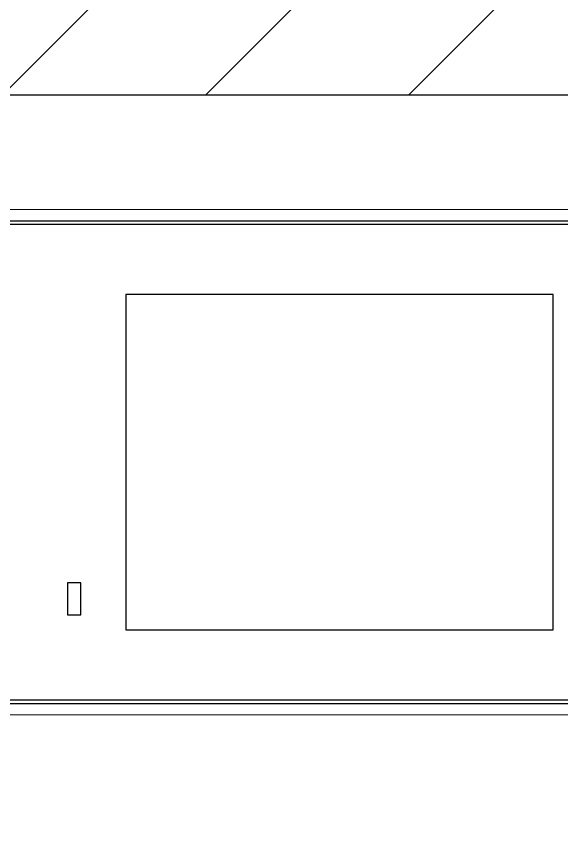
# Model space of a CAD drawing. Header units: millimetres. Extents: x -406921 to 13185, y -22195 to 9270.
# Drawn here: x 9645.8 to 9883.2, y 4104.6 to 4460.4 of the extents above; entities that cross this region are included whole.
import ezdxf

# ---------------------------------------------------------------- set-up
doc = ezdxf.new("R2010")
doc.units = ezdxf.units.MM
doc.header["$MEASUREMENT"] = 0
doc.layers.get('0').update_dxf_attribs({"lineweight": 25})
doc.layers.add('D', color=3, linetype='Continuous', lineweight=13)

msp = doc.modelspace()

# ---------------------------------------------------------------- hatches: boundary and pattern name
at = {"layer": 'D'}
h = msp.add_hatch(dxfattribs=at)
h.set_pattern_fill('ANSI31', color=256, scale=500, style=0)
h.set_pattern_definition([(45, (223609.99, 23058.05), (-44.194174, 44.194174), [])])
h.paths.add_polyline_path([(10010.99, 4426.28), (10010.99, 3796.28), (10010.99, 3366.28), (10010.99, 2746.28), (9985.99, 2746.28), (9985.99, 2736.28), (9976.382, 2736.28), (9976.382, 2728.28), (10010.49, 2728.28), (10010.49, 2725.28), (10141.775, 2725.28), (10141.775, 4512.215), (10810.99, 4512.215), (10810.99, 5425.28), (8410.99, 5425.28), (8410.99, 4512.215), (9080.206, 4512.215), (9080.206, 2725.28), (9211.49, 2725.28), (9211.49, 2728.28), (9245.598, 2728.28), (9245.598, 2736.28), (9235.99, 2736.28), (9235.99, 2746.28), (9210.99, 2746.28), (9210.99, 3366.28), (9210.99, 3796.28), (9210.99, 4426.28)])

# ---------------------------------------------------------------- linework, layer by layer
msp.add_line((9210.99, 4426.28), (10010.99, 4426.28))
at = {"lineweight": 5}
msp.add_lwpolyline([(9235.99, 4156.28), (9985.99, 4156.28), (9985.99, 4376.28), (9235.99, 4376.28), (9235.99, 4156.28)], close=True, dxfattribs=at)
for points in [[(9240.99, 4161.28), (9980.99, 4161.28), (9980.99, 4371.28), (9240.99, 4371.28)], [(9242.49, 4162.78), (9979.49, 4162.78), (9979.49, 4369.78), (9242.49, 4369.78)], [(9693.49, 4193.28), (9879.49, 4193.28), (9879.49, 4339.28), (9693.49, 4339.28)], [(9668.14, 4199.78), (9673.84, 4199.78), (9673.84, 4213.78), (9668.14, 4213.78)]]:
    msp.add_lwpolyline(points, close=True)

doc.saveas('drawing.dxf')
